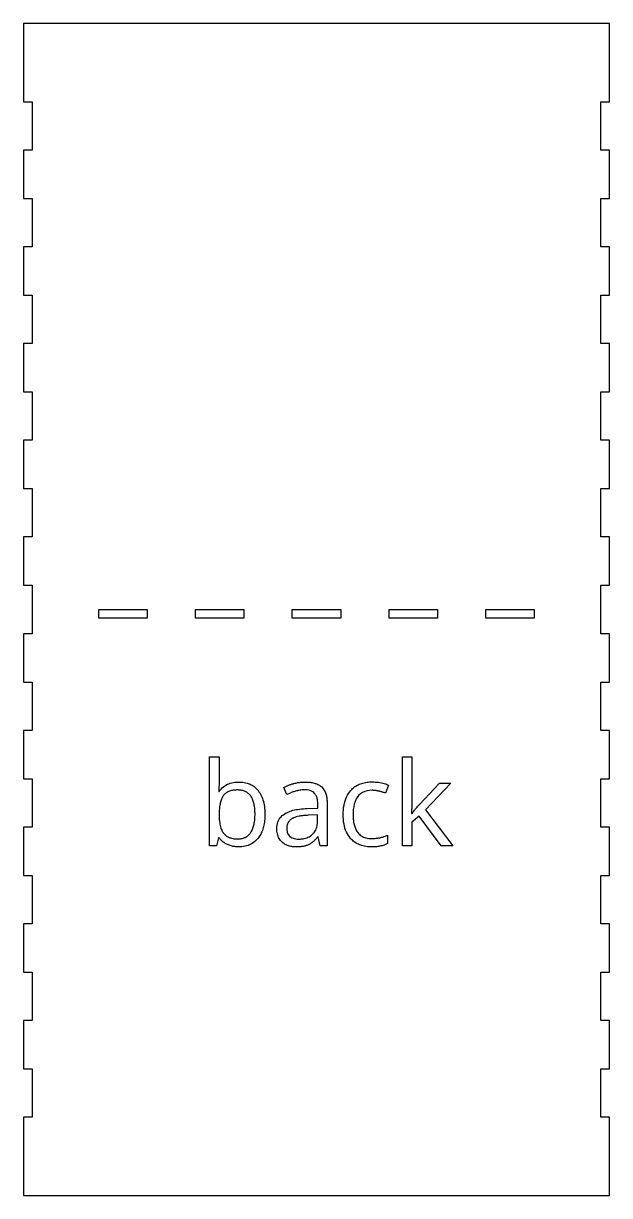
# Model space of a CAD drawing. Extents: x 87 to 1039, y 353 to 779.
# Drawn here: x 591.6 to 791.6, y 379.4 to 779.4 of the extents above; entities that cross this region are included whole.
import ezdxf

# ---------------------------------------------------------------- set-up
doc = ezdxf.new("R2010")
doc.units = 0
doc.layers.get('0').update_dxf_attribs({"linetype": 'CONTINUOUS'})

msp = doc.modelspace()

# ---------------------------------------------------------------- linework, layer by layer
at = {"color": 7}
for p, q in [((600.8853, 779.403645), (591.6353, 779.403645)), ((591.6353, 779.403645), (591.6353, 752.653645)), ((617.3853, 779.403645), (600.8853, 779.403645)), ((765.8853, 779.403645), (617.3853, 779.403645)), ((791.6353, 779.403645), (765.8853, 779.403645)), ((791.6353, 769.153645), (791.6353, 779.403645)), ((791.6353, 752.653645), (791.6353, 769.153645)), ((591.6353, 752.653645), (594.6353, 752.653645)), ((594.6353, 752.653645), (594.6353, 736.153645)), ((788.6353, 736.153645), (788.6353, 752.653645)), ((788.6353, 752.653645), (791.6353, 752.653645)), ((594.6353, 736.153645), (591.6353, 736.153645)), ((591.6353, 736.153645), (591.6353, 719.653645)), ((791.6353, 736.153645), (788.6353, 736.153645)), ((791.6353, 719.653645), (791.6353, 736.153645)), ((591.6353, 719.653645), (594.6353, 719.653645)), ((594.6353, 719.653645), (594.6353, 703.153684)), ((788.6353, 703.153684), (788.6353, 719.653645)), ((788.6353, 719.653645), (791.6353, 719.653645)), ((594.6353, 703.153684), (591.6353, 703.153684)), ((591.6353, 703.153684), (591.6353, 686.65368)), ((791.6353, 703.153684), (788.6353, 703.153684)), ((791.6353, 686.65368), (791.6353, 703.153684)), ((591.6353, 686.65368), (594.6353, 686.65368)), ((594.6353, 686.65368), (594.6353, 670.15368)), ((788.6353, 670.15368), (788.6353, 686.65368)), ((788.6353, 686.65368), (791.6353, 686.65368)), ((594.6353, 670.15368), (591.6353, 670.15368)), ((591.6353, 670.15368), (591.6353, 653.65368)), ((791.6353, 670.15368), (788.6353, 670.15368)), ((791.6353, 653.65368), (791.6353, 670.15368)), ((591.6353, 653.65368), (594.6353, 653.65368)), ((594.6353, 653.65368), (594.6353, 637.15368)), ((788.6353, 637.15368), (788.6353, 653.65368)), ((788.6353, 653.65368), (791.6353, 653.65368)), ((594.6353, 637.15368), (591.6353, 637.15368)), ((591.6353, 637.15368), (591.6353, 620.65368)), ((791.6353, 637.15368), (788.6353, 637.15368)), ((791.6353, 620.65368), (791.6353, 637.15368)), ((591.6353, 620.65368), (594.6353, 620.65368)), ((594.6353, 620.65368), (594.6353, 604.15368)), ((788.6353, 604.15368), (788.6353, 620.65368)), ((788.6353, 620.65368), (791.6353, 620.65368)), ((594.6353, 604.15368), (591.6353, 604.15368)), ((591.6353, 604.15368), (591.6353, 587.65368)), ((791.6353, 604.15368), (788.6353, 604.15368)), ((791.6353, 587.65368), (791.6353, 604.15368)), ((591.6353, 587.65368), (594.6353, 587.65368)), ((594.6353, 587.65368), (594.6353, 571.15368)), ((788.6353, 571.15368), (788.6353, 587.65368)), ((788.6353, 587.65368), (791.6353, 587.65368)), ((617.38528, 579.40365), (633.88528, 579.40365)), ((617.38528, 576.40365), (617.38528, 579.40365)), ((633.88528, 576.40365), (617.38528, 576.40365)), ((633.88528, 579.40365), (633.88528, 576.40365)), ((650.38528, 579.40365), (666.88528, 579.40365)), ((650.38528, 576.40365), (650.38528, 579.40365)), ((666.88528, 576.40365), (650.38528, 576.40365)), ((666.88528, 579.40365), (666.88528, 576.40365)), ((683.38528, 579.40365), (699.88528, 579.40365)), ((683.38528, 576.40365), (683.38528, 579.40365)), ((699.88528, 576.40365), (683.38528, 576.40365)), ((699.88528, 579.40365), (699.88528, 576.40365)), ((716.38528, 579.40365), (732.88529, 579.40365)), ((716.38528, 576.40365), (716.38528, 579.40365)), ((732.88529, 576.40365), (716.38528, 576.40365)), ((732.88529, 579.40365), (732.88529, 576.40365)), ((749.38528, 579.40365), (765.88528, 579.40365)), ((749.38528, 576.40365), (749.38528, 579.40365)), ((765.88528, 576.40365), (749.38528, 576.40365)), ((765.88528, 579.40365), (765.88528, 576.40365)), ((594.6353, 571.15368), (591.6353, 571.15368)), ((591.6353, 571.15368), (591.6353, 554.65368)), ((791.6353, 571.15368), (788.6353, 571.15368)), ((791.6353, 554.65368), (791.6353, 571.15368)), ((591.6353, 554.65368), (594.6353, 554.65368)), ((594.6353, 554.65368), (594.6353, 538.15368)), ((788.6353, 538.15368), (788.6353, 554.65368)), ((788.6353, 554.65368), (791.6353, 554.65368)), ((594.6353, 538.15368), (591.6353, 538.15368)), ((591.6353, 538.15368), (591.6353, 521.65368)), ((791.6353, 538.15368), (788.6353, 538.15368)), ((791.6353, 521.65368), (791.6353, 538.15368)), ((655.17038, 498.77357), (655.17038, 529.16457)), ((655.17038, 529.16457), (658.41238, 529.16457)), ((658.41238, 529.16457), (658.41238, 521.78157)), ((720.97138, 498.77357), (720.97138, 529.16457)), ((720.97138, 529.16457), (724.17438, 529.16457)), ((724.17438, 529.16457), (724.17438, 513.05157)), ((591.6353, 521.65368), (594.6353, 521.65368)), ((594.6353, 521.65368), (594.6353, 505.15368)), ((726.73338, 512.85557), (733.64738, 520.17957)), ((737.49438, 520.17957), (728.82338, 511.05857)), ((733.64738, 520.17957), (737.49438, 520.17957)), ((788.6353, 505.15368), (788.6353, 521.65368)), ((788.6353, 521.65368), (791.6353, 521.65368)), ((658.25638, 517.32857), (658.41238, 517.32857)), ((664.66238, 517.81657), (664.66238, 517.81657)), ((681.47938, 516.21557), (680.48338, 518.69557)), ((716.20538, 519.45757), (715.20938, 516.70357)), ((716.20538, 519.45757), (716.20538, 519.45757)), ((692.08438, 511.60557), (692.08438, 512.93357)), ((695.24838, 513.38357), (695.24838, 498.77357)), ((688.45138, 511.48857), (692.08438, 511.60557)), ((692.00638, 509.30157), (688.76438, 509.16457)), ((692.00638, 507.36757), (692.00638, 509.30157)), ((724.01838, 509.73057), (724.17438, 509.73057)), ((724.01838, 509.73057), (724.01838, 509.73057)), ((726.61538, 508.89057), (724.17438, 506.78157)), ((734.17438, 498.77357), (726.61538, 508.89057)), ((728.82338, 511.05857), (738.10038, 498.77357)), ((594.6353, 505.15368), (591.6353, 505.15368)), ((591.6353, 505.15368), (591.6353, 488.65368)), ((692.00638, 507.36757), (692.00638, 507.36757)), ((724.17438, 506.78157), (724.17438, 498.77357)), ((791.6353, 505.15368), (788.6353, 505.15368)), ((791.6353, 488.65368), (791.6353, 505.15368)), ((658.17838, 501.52757), (657.49438, 498.77357)), ((658.41238, 501.52757), (658.17838, 501.52757)), ((658.41238, 501.52757), (658.41238, 501.52757)), ((692.20138, 501.82057), (692.04538, 501.82057)), ((692.84638, 498.77357), (692.20138, 501.82057)), ((715.89338, 502.36757), (715.89338, 499.49657)), ((657.49438, 498.77357), (655.17038, 498.77357)), ((695.24838, 498.77357), (692.84638, 498.77357)), ((724.17438, 498.77357), (720.97138, 498.77357)), ((738.10038, 498.77357), (734.17438, 498.77357)), ((591.6353, 488.65368), (594.6353, 488.65368)), ((594.6353, 488.65368), (594.6353, 472.15368)), ((788.6353, 472.15368), (788.6353, 488.65368)), ((788.6353, 488.65368), (791.6353, 488.65368)), ((594.6353, 472.15368), (591.6353, 472.15368)), ((591.6353, 472.15368), (591.6353, 455.65368)), ((791.6353, 472.15368), (788.6353, 472.15368)), ((791.6353, 455.65368), (791.6353, 472.15368)), ((591.6353, 455.65368), (594.6353, 455.65368)), ((594.6353, 455.65368), (594.6353, 439.15368)), ((788.6353, 439.15368), (788.6353, 455.65368)), ((788.6353, 455.65368), (791.6353, 455.65368)), ((594.6353, 439.15368), (591.6353, 439.15368)), ((591.6353, 439.15368), (591.6353, 422.65368)), ((791.6353, 439.15368), (788.6353, 439.15368)), ((791.6353, 422.65368), (791.6353, 439.15368)), ((591.6353, 422.65368), (594.6353, 422.65368)), ((594.6353, 422.65368), (594.6353, 406.15368)), ((788.6353, 406.15368), (788.6353, 422.65368)), ((788.6353, 422.65368), (791.6353, 422.65368)), ((594.6353, 406.15368), (591.6353, 406.15368)), ((591.6353, 406.15368), (591.6353, 389.65368)), ((791.6353, 406.15368), (788.6353, 406.15368)), ((791.6353, 379.40368), (791.6353, 406.15368)), ((591.6353, 389.65368), (591.6353, 379.40368)), ((591.6353, 379.40368), (617.3853, 379.40368)), ((617.3853, 379.40368), (765.8853, 379.40368)), ((765.8853, 379.40368), (782.3853, 379.40368)), ((782.3853, 379.40368), (791.6353, 379.40368))]:
    msp.add_line(p, q, dxfattribs=at)
for points, knots in [([(658.41238, 521.78157), (658.409509, 521.265786), (658.40396, 520.26916), (658.354805, 518.827027), (658.299586, 517.887217), (658.263099, 517.413899), (658.259768, 517.371232), (658.257509, 517.342791), (658.25638, 517.32857)], [0, 0, 0, 0, 1.547307, 2.989795, 4.328366, 4.371163, 4.413959, 4.456756, 4.456756, 4.456756, 4.456756]), ([(658.41238, 517.32857), (658.872014, 517.87901), (659.786635, 518.974328), (661.68288, 520.075567), (663.087502, 520.327143), (663.79338, 520.45357)], [0, 0, 0, 0, 2.141026, 4.260413, 6.40144, 6.40144, 6.40144, 6.40144]), ([(663.79338, 520.45357), (663.941556, 520.469437), (664.237878, 520.501168), (664.684362, 520.527196), (664.982364, 520.530112), (665.13138, 520.53157)], [0, 0, 0, 0, 0.44703, 0.89397, 1.341, 1.341, 1.341, 1.341]), ([(665.13138, 520.53157), (665.44517, 520.525727), (666.072399, 520.514046), (667.007665, 520.389299), (667.616028, 520.236175), (667.92038, 520.15957)], [0, 0, 0, 0, 0.941078, 1.8811, 2.822178, 2.822178, 2.822178, 2.822178]), ([(667.92038, 520.15957), (668.40302, 519.988868), (669.36578, 519.648355), (670.656427, 518.788038), (671.341132, 518.030387), (671.68438, 517.65057)], [0, 0, 0, 0, 1.532203, 3.056408, 4.588611, 4.588611, 4.588611, 4.588611]), ([(680.48338, 518.69557), (680.792388, 518.854207), (681.410217, 519.171386), (682.375948, 519.564751), (683.099289, 519.80346), (683.561293, 519.938245), (683.754979, 519.992231), (684.294832, 520.136046), (685.190954, 520.329789), (686.455532, 520.498842), (687.304637, 520.520658), (687.72938, 520.53157)], [0, 0, 0, 0, 1.04165, 2.08267, 3.124321, 3.325385, 3.526446, 3.727511, 5.001402, 6.274152, 7.548043, 7.548043, 7.548043, 7.548043]), ([(687.72938, 520.53157), (687.961877, 520.529305), (688.426795, 520.524775), (689.122998, 520.475356), (689.583894, 520.414169), (689.81438, 520.38357)], [0, 0, 0, 0, 0.697427, 1.394628, 2.092055, 2.092055, 2.092055, 2.092055]), ([(689.81438, 520.38357), (690.045262, 520.343353), (690.494687, 520.265068), (691.140716, 520.094537), (691.545298, 519.941243), (691.74238, 519.86657)], [0, 0, 0, 0, 0.702939, 1.368311, 2.000273, 2.000273, 2.000273, 2.000273]), ([(703.32438, 517.64057), (703.751992, 518.062883), (704.604818, 518.905143), (706.184449, 519.81368), (707.341319, 520.127313), (707.92138, 520.28457)], [0, 0, 0, 0, 1.798428, 3.586774, 5.385201, 5.385201, 5.385201, 5.385201]), ([(707.92138, 520.28457), (708.226655, 520.343455), (708.837, 520.461184), (709.765983, 520.556859), (710.387512, 520.565999), (710.69838, 520.57057)], [0, 0, 0, 0, 0.932438, 1.864252, 2.79669, 2.79669, 2.79669, 2.79669]), ([(710.69838, 520.57057), (711.043794, 520.562896), (711.734405, 520.547554), (712.76618, 520.436517), (713.444243, 520.304566), (713.78338, 520.23857)], [0, 0, 0, 0, 1.036219, 2.071789, 3.108007, 3.108007, 3.108007, 3.108007]), ([(713.78338, 520.23857), (714.102627, 520.164578), (714.697303, 520.026749), (715.511724, 519.775081), (715.987209, 519.557435), (716.20538, 519.45757)], [0, 0, 0, 0, 0.983222, 1.831491, 2.550722, 2.550722, 2.550722, 2.550722]), ([(661.13038, 517.01157), (660.972781, 516.911795), (660.657912, 516.712453), (660.23555, 516.342002), (659.996853, 516.055813), (659.87738, 515.91257)], [0, 0, 0, 0, 0.559073, 1.116982, 1.676055, 1.676055, 1.676055, 1.676055]), ([(662.89838, 517.65757), (662.682851, 517.608637), (662.26328, 517.513379), (661.667909, 517.299303), (661.306862, 517.106039), (661.13038, 517.01157)], [0, 0, 0, 0, 0.662769, 1.29021, 1.890177, 1.890177, 1.890177, 1.890177]), ([(664.66238, 517.81657), (664.465244, 517.814203), (664.071076, 517.80947), (663.481423, 517.756321), (663.092762, 517.690493), (662.89838, 517.65757)], [0, 0, 0, 0, 0.591317, 1.182324, 1.773641, 1.773641, 1.773641, 1.773641]), ([(666.18438, 517.67057), (666.016824, 517.700599), (665.68181, 517.76064), (665.172908, 517.809458), (664.832589, 517.814199), (664.66238, 517.81657)], [0, 0, 0, 0, 0.510549, 1.020803, 1.531352, 1.531352, 1.531352, 1.531352]), ([(670.54338, 511.71857), (670.465641, 512.253115), (670.31958, 513.257452), (669.869361, 514.627859), (669.247267, 515.783375), (668.400775, 516.691862), (667.366349, 517.365108), (666.579425, 517.568477), (666.18438, 517.67057)], [0, 0, 0, 0, 1.617967, 3.039938, 4.305549, 5.522881, 6.730457, 7.947789, 7.947789, 7.947789, 7.947789]), ([(671.68438, 517.65057), (672.070352, 517.095475), (672.872895, 515.941275), (673.605138, 513.826473), (673.814919, 512.304149), (673.92538, 511.50257)], [0, 0, 0, 0, 2.021005, 4.202238, 6.628106, 6.628106, 6.628106, 6.628106]), ([(685.10438, 517.55257), (684.716719, 517.449571), (683.913972, 517.236286), (682.703429, 516.783405), (681.896661, 516.409146), (681.47938, 516.21557)], [0, 0, 0, 0, 1.20281, 2.490711, 3.870516, 3.870516, 3.870516, 3.870516]), ([(687.53338, 517.85557), (687.260831, 517.847083), (686.715937, 517.830115), (685.903027, 517.72871), (685.370662, 517.611298), (685.10438, 517.55257)], [0, 0, 0, 0, 0.817781, 1.634949, 2.45273, 2.45273, 2.45273, 2.45273]), ([(688.44438, 517.80657), (688.343449, 517.816627), (688.141604, 517.836739), (687.837645, 517.853088), (687.634808, 517.854743), (687.53338, 517.85557)], [0, 0, 0, 0, 0.30427, 0.608486, 0.912756, 0.912756, 0.912756, 0.912756]), ([(692.08438, 512.93357), (692.065829, 513.447281), (692.031698, 514.392455), (691.677701, 515.676145), (691.09919, 516.629052), (690.334257, 517.254819), (689.451443, 517.646066), (688.793601, 517.750912), (688.44438, 517.80657)], [0, 0, 0, 0, 1.538167, 2.830061, 3.952514, 4.820551, 5.755088, 6.812569, 6.812569, 6.812569, 6.812569]), ([(691.74238, 519.86657), (691.9426, 519.778546), (692.342688, 519.602651), (692.90158, 519.254732), (693.236016, 518.973373), (693.40338, 518.83257)], [0, 0, 0, 0, 0.655645, 1.310142, 1.965787, 1.965787, 1.965787, 1.965787]), ([(693.40338, 518.83257), (693.593119, 518.635487), (693.971999, 518.241942), (694.420867, 517.548977), (694.625102, 517.042305), (694.72738, 516.78857)], [0, 0, 0, 0, 0.819582, 1.636586, 2.456167, 2.456167, 2.456167, 2.456167]), ([(694.72738, 516.78857), (694.792682, 516.595545), (694.926797, 516.19912), (695.069923, 515.568657), (695.130996, 515.131313), (695.16238, 514.90657)], [0, 0, 0, 0, 0.611033, 1.254906, 1.935548, 1.935548, 1.935548, 1.935548]), ([(703.28538, 501.24457), (702.769023, 501.944891), (701.689024, 503.409664), (700.896841, 506.239744), (700.651406, 509.368322), (700.899934, 512.519586), (701.701535, 515.419588), (702.799934, 516.922827), (703.32438, 517.64057)], [0, 0, 0, 0, 2.591818, 5.420982, 8.659602, 11.981396, 14.879337, 17.527314, 17.527314, 17.527314, 17.527314]), ([(715.20938, 516.70357), (715.038336, 516.769337), (714.69628, 516.900858), (714.174184, 517.073409), (713.736398, 517.200271), (713.386563, 517.292613), (713.126532, 517.356964), (712.840318, 517.423048), (712.52768, 517.489565), (712.187859, 517.552033), (711.852625, 517.605391), (711.526288, 517.647237), (711.21347, 517.677139), (710.976626, 517.691431), (710.812085, 517.697076), (710.71573, 517.699093), (709.528529, 517.706871), (707.25476, 517.346501), (704.73954, 514.70209), (704.377399, 512.404553), (704.17738, 511.13557)], [0, 0, 0, 0, 0.549693, 1.099285, 1.648978, 1.916843, 2.1847, 2.452566, 2.798051, 3.143507, 3.488993, 3.816294, 4.130365, 4.431563, 4.527924, 4.624282, 4.720643, 8.091381, 11.15706, 14.939354, 14.939354, 14.939354, 14.939354]), ([(659.07438, 514.38157), (658.939431, 513.928706), (658.647812, 512.950085), (658.456006, 511.304461), (658.384449, 509.34373), (658.473523, 507.269457), (658.810401, 505.304348), (659.264563, 504.083251), (659.6239, 503.461901), (659.763252, 503.246864), (659.865331, 503.110009), (659.91638, 503.04157)], [0, 0, 0, 0, 1.415395, 3.058612, 4.949932, 7.301912, 9.272715, 10.913245, 11.169332, 11.42533, 11.681417, 11.681417, 11.681417, 11.681417]), ([(659.87738, 515.91257), (659.767113, 515.754187), (659.546728, 515.437635), (659.277118, 514.923596), (659.14199, 514.562327), (659.07438, 514.38157)], [0, 0, 0, 0, 0.578623, 1.156464, 1.735087, 1.735087, 1.735087, 1.735087]), ([(695.16238, 514.90657), (695.180032, 514.737884), (695.215334, 514.400545), (695.244031, 513.89234), (695.24693, 513.553171), (695.24838, 513.38357)], [0, 0, 0, 0, 0.508779, 1.017456, 1.526235, 1.526235, 1.526235, 1.526235]), ([(724.17438, 513.05157), (724.170204, 512.775233), (724.160582, 512.138525), (724.105928, 511.05837), (724.050083, 510.246318), (724.02172, 509.78457), (724.020053, 509.75757), (724.018938, 509.73957), (724.01838, 509.73057)], [0, 0, 0, 0, 0.829059, 1.910231, 3.243983, 3.271034, 3.298086, 3.325137, 3.325137, 3.325137, 3.325137]), ([(724.17438, 509.73057), (724.391109, 510.024831), (724.874025, 510.680504), (725.734357, 511.717699), (726.381911, 512.455252), (726.73338, 512.85557)], [0, 0, 0, 0, 1.0962, 2.442557, 4.040757, 4.040757, 4.040757, 4.040757]), ([(670.53938, 507.35857), (670.563962, 507.599729), (670.613121, 508.082002), (670.652828, 508.80841), (670.656529, 509.293168), (670.65838, 509.53557)], [0, 0, 0, 0, 0.727168, 1.454196, 2.181364, 2.181364, 2.181364, 2.181364]), ([(670.65838, 509.53557), (670.656689, 509.778607), (670.653308, 510.264636), (670.614938, 510.993006), (670.567234, 511.476701), (670.54338, 511.71857)], [0, 0, 0, 0, 0.729072, 1.458011, 2.187083, 2.187083, 2.187083, 2.187083]), ([(674.01838, 509.49657), (674.01445, 509.139561), (674.00659, 508.425684), (673.922412, 507.357093), (673.818398, 506.650791), (673.76638, 506.29757)], [0, 0, 0, 0, 1.070911, 2.141397, 3.212307, 3.212307, 3.212307, 3.212307]), ([(673.92538, 511.50257), (673.944318, 511.280148), (673.982193, 510.835331), (674.013214, 510.166203), (674.016658, 509.719791), (674.01838, 509.49657)], [0, 0, 0, 0, 0.669645, 1.339203, 2.008848, 2.008848, 2.008848, 2.008848]), ([(678.08038, 504.69157), (678.135244, 505.423278), (678.244012, 506.873887), (679.418275, 508.822404), (680.650053, 509.596237), (681.27138, 509.98657)], [0, 0, 0, 0, 2.181538, 4.324892, 6.50643, 6.50643, 6.50643, 6.50643]), ([(681.27138, 509.98657), (681.857775, 510.2494), (683.123837, 510.816865), (685.338158, 511.262122), (687.006616, 511.424389), (688.011973, 511.472324), (688.231641, 511.481419), (688.378133, 511.486186), (688.45138, 511.48857)], [0, 0, 0, 0, 1.922751, 4.151329, 6.731008, 6.950863, 7.170716, 7.390571, 7.390571, 7.390571, 7.390571]), ([(686.86238, 509.02657), (686.470215, 508.973918), (685.732114, 508.874822), (684.709025, 508.631001), (684.016156, 508.386747), (683.597225, 508.192323), (683.389381, 508.08396), (683.255387, 508.003704), (683.18838, 507.96357)], [0, 0, 0, 0, 1.186436, 2.233011, 3.149718, 3.383997, 3.618211, 3.85249, 3.85249, 3.85249, 3.85249]), ([(688.76438, 509.16457), (688.552599, 509.156014), (688.129056, 509.138904), (687.494755, 509.092882), (687.073178, 509.048675), (686.86238, 509.02657)], [0, 0, 0, 0, 0.635837, 1.271617, 1.907453, 1.907453, 1.907453, 1.907453]), ([(704.17738, 511.13557), (704.16072, 510.940873), (704.127403, 510.551506), (704.100383, 509.965755), (704.097715, 509.574974), (704.09638, 509.37957)], [0, 0, 0, 0, 0.586191, 1.172304, 1.758495, 1.758495, 1.758495, 1.758495]), ([(704.09638, 509.37957), (704.098732, 509.124628), (704.103434, 508.614819), (704.155182, 507.851279), (704.219311, 507.345498), (704.25138, 507.09257)], [0, 0, 0, 0, 0.764762, 1.529298, 2.29406, 2.29406, 2.29406, 2.29406]), ([(669.19438, 503.27557), (669.413168, 503.650676), (669.873193, 504.439377), (670.308153, 505.83001), (670.459496, 506.830488), (670.53938, 507.35857)], [0, 0, 0, 0, 1.299592, 2.732534, 4.33439, 4.33439, 4.33439, 4.33439]), ([(673.76638, 506.29757), (673.63161, 505.658693), (673.37248, 504.430286), (672.676101, 502.725374), (671.99529, 501.768608), (671.66438, 501.30357)], [0, 0, 0, 0, 1.957295, 3.763409, 5.471496, 5.471496, 5.471496, 5.471496]), ([(682.85238, 498.57657), (682.58623, 498.640019), (682.065941, 498.764053), (681.331768, 499.054148), (680.783281, 499.35092), (680.392845, 499.612354), (680.133133, 499.809487), (679.561395, 500.296846), (678.797668, 501.248035), (678.174739, 502.879269), (678.11303, 504.064471), (678.08038, 504.69157)], [0, 0, 0, 0, 0.819978, 1.602951, 2.360238, 2.686125, 3.011874, 3.337762, 4.939416, 6.607931, 8.482713, 8.482713, 8.482713, 8.482713]), ([(681.53938, 505.45357), (681.527126, 505.36506), (681.502622, 505.188071), (681.482585, 504.920583), (681.480449, 504.741918), (681.47938, 504.65257)], [0, 0, 0, 0, 0.268023, 0.535955, 0.803978, 0.803978, 0.803978, 0.803978]), ([(681.47938, 504.65257), (681.494459, 504.330947), (681.522998, 503.722249), (681.803464, 502.878018), (682.140963, 502.378668), (682.379158, 502.128976), (682.459542, 502.050892), (682.718335, 501.818593), (683.229384, 501.484977), (684.075591, 501.186515), (684.746768, 501.08992), (685.184198, 501.065367), (685.353252, 501.059592), (685.681763, 501.056813), (686.16965, 501.06975), (686.814556, 501.133654), (687.238392, 501.214922), (687.45038, 501.25557)], [0, 0, 0, 0, 0.962354, 1.821339, 2.632482, 2.744516, 2.856529, 2.968562, 3.787736, 4.664763, 5.641021, 5.81015, 5.979267, 6.148397, 6.795684, 7.442548, 8.089836, 8.089836, 8.089836, 8.089836]), ([(683.18838, 507.96357), (682.908103, 507.759187), (682.350548, 507.352607), (681.767485, 506.465107), (681.615687, 505.791956), (681.53938, 505.45357)], [0, 0, 0, 0, 1.035339, 2.059601, 3.09494, 3.09494, 3.09494, 3.09494]), ([(687.45038, 501.25557), (687.738524, 501.329929), (688.302129, 501.475373), (689.087856, 501.830262), (689.624308, 502.170854), (689.955522, 502.431167), (690.120324, 502.571629), (690.613301, 503.026556), (691.322013, 503.95601), (691.915605, 505.574613), (691.974985, 506.74746), (692.00638, 507.36757)], [0, 0, 0, 0, 0.891384, 1.743532, 2.574131, 2.790614, 3.007053, 3.223536, 4.80299, 6.455929, 8.31034, 8.31034, 8.31034, 8.31034]), ([(704.25138, 507.09257), (704.292976, 506.842425), (704.374072, 506.354742), (704.548974, 505.65135), (704.705187, 505.207875), (704.78138, 504.99157)], [0, 0, 0, 0, 0.760612, 1.482885, 2.17061, 2.17061, 2.17061, 2.17061]), ([(704.78138, 504.99157), (704.86088, 504.795396), (705.019792, 504.403266), (705.323924, 503.844294), (705.56685, 503.497875), (705.68838, 503.32457)], [0, 0, 0, 0, 0.634708, 1.268712, 1.903419, 1.903419, 1.903419, 1.903419]), ([(661.31338, 499.15457), (660.937952, 499.347324), (660.188527, 499.732097), (659.201437, 500.53953), (658.675734, 501.197804), (658.41238, 501.52757)], [0, 0, 0, 0, 1.263916, 2.523013, 3.78693, 3.78693, 3.78693, 3.78693]), ([(659.91638, 503.04157), (660.133237, 502.798437), (660.565811, 502.31345), (661.384115, 501.761283), (661.995755, 501.541667), (662.30238, 501.43157)], [0, 0, 0, 0, 0.975062, 1.944999, 2.92006, 2.92006, 2.92006, 2.92006]), ([(662.30238, 501.43157), (662.54909, 501.364205), (663.059788, 501.224757), (663.878767, 501.118052), (664.446278, 501.104561), (664.74038, 501.09757)], [0, 0, 0, 0, 0.766574, 1.586832, 2.469168, 2.469168, 2.469168, 2.469168]), ([(664.74038, 501.09757), (664.946982, 501.101318), (665.359949, 501.108809), (665.975705, 501.191313), (666.376079, 501.292798), (666.57638, 501.34357)], [0, 0, 0, 0, 0.619601, 1.238494, 1.858095, 1.858095, 1.858095, 1.858095]), ([(671.66438, 501.30357), (671.179017, 500.788591), (670.212721, 499.763333), (668.301053, 498.757911), (666.908732, 498.542679), (666.20938, 498.43457)], [0, 0, 0, 0, 2.113886, 4.20848, 6.322366, 6.322366, 6.322366, 6.322366]), ([(666.57638, 501.34357), (666.924291, 501.470756), (667.617727, 501.724255), (668.523591, 502.392753), (668.970271, 502.980623), (669.19438, 503.27557)], [0, 0, 0, 0, 1.107798, 2.207999, 3.315797, 3.315797, 3.315797, 3.315797]), ([(692.04538, 501.82057), (691.799216, 501.524726), (691.329427, 500.960127), (690.57898, 500.217832), (690.044057, 499.817953), (689.78938, 499.62757)], [0, 0, 0, 0, 1.154447, 2.203191, 3.156255, 3.156255, 3.156255, 3.156255]), ([(707.53538, 498.72157), (706.999868, 498.882099), (705.931561, 499.202341), (704.475415, 500.066779), (703.682731, 500.851307), (703.28538, 501.24457)], [0, 0, 0, 0, 1.673337, 3.338179, 5.011516, 5.011516, 5.011516, 5.011516]), ([(705.68838, 503.32457), (706.073564, 502.902078), (706.849007, 502.051529), (708.543354, 501.328959), (709.761894, 501.254755), (710.40538, 501.21557)], [0, 0, 0, 0, 1.699943, 3.422279, 5.349578, 5.349578, 5.349578, 5.349578]), ([(710.40538, 501.21557), (710.826984, 501.229268), (711.669736, 501.256648), (712.92464, 501.439033), (713.740319, 501.652686), (714.14838, 501.75957)], [0, 0, 0, 0, 1.264889, 2.528411, 3.7933, 3.7933, 3.7933, 3.7933]), ([(714.14838, 501.75957), (714.345175, 501.81854), (714.73873, 501.936469), (715.320922, 502.139319), (715.70255, 502.291482), (715.89338, 502.36757)], [0, 0, 0, 0, 0.616275, 1.232446, 1.848721, 1.848721, 1.848721, 1.848721]), ([(666.20938, 498.43457), (666.089862, 498.424157), (665.850843, 498.403333), (665.491251, 498.386963), (664.799403, 498.376734), (663.794494, 498.438852), (662.50381, 498.684977), (661.706926, 498.999327), (661.31338, 499.15457)], [0, 0, 0, 0, 0.35988, 0.719711, 1.079591, 2.435411, 3.733768, 5.0006, 5.0006, 5.0006, 5.0006]), ([(684.87738, 498.38357), (684.650928, 498.386536), (684.198155, 498.392467), (683.521057, 498.457), (683.075315, 498.536706), (682.85238, 498.57657)], [0, 0, 0, 0, 0.679245, 1.358095, 2.03734, 2.03734, 2.03734, 2.03734]), ([(688.85238, 499.09557), (688.543651, 498.974235), (687.899699, 498.721153), (686.832732, 498.504563), (685.993085, 498.418162), (685.419559, 498.392454), (685.148516, 498.384794), (684.96776, 498.383978), (684.87738, 498.38357)], [0, 0, 0, 0, 0.993544, 2.072347, 3.252273, 3.523408, 3.79453, 4.065664, 4.065664, 4.065664, 4.065664]), ([(689.78938, 499.62757), (689.689653, 499.560995), (689.490243, 499.427874), (689.177154, 499.250112), (688.960654, 499.147092), (688.85238, 499.09557)], [0, 0, 0, 0, 0.359653, 0.719144, 1.078797, 1.078797, 1.078797, 1.078797]), ([(710.48338, 498.38357), (710.152773, 498.388842), (709.491834, 498.399383), (708.504774, 498.512553), (707.858601, 498.651878), (707.53538, 498.72157)], [0, 0, 0, 0, 0.991592, 1.982356, 2.973948, 2.973948, 2.973948, 2.973948]), ([(713.63738, 498.69757), (713.399844, 498.64959), (712.914587, 498.551572), (712.161035, 498.457797), (711.546192, 498.411275), (711.082877, 498.392429), (710.78317, 498.384775), (710.583311, 498.383972), (710.48338, 498.38357)], [0, 0, 0, 0, 0.72678, 1.484723, 2.276189, 2.575977, 2.875755, 3.175543, 3.175543, 3.175543, 3.175543]), ([(715.89338, 499.49657), (715.652521, 499.381853), (715.171028, 499.152527), (714.41525, 498.884856), (713.896751, 498.760018), (713.63738, 498.69757)], [0, 0, 0, 0, 0.800025, 1.599301, 2.399326, 2.399326, 2.399326, 2.399326])]:
    msp.add_open_spline(points, degree=3, knots=knots, dxfattribs=at)

doc.saveas('drawing.dxf')
